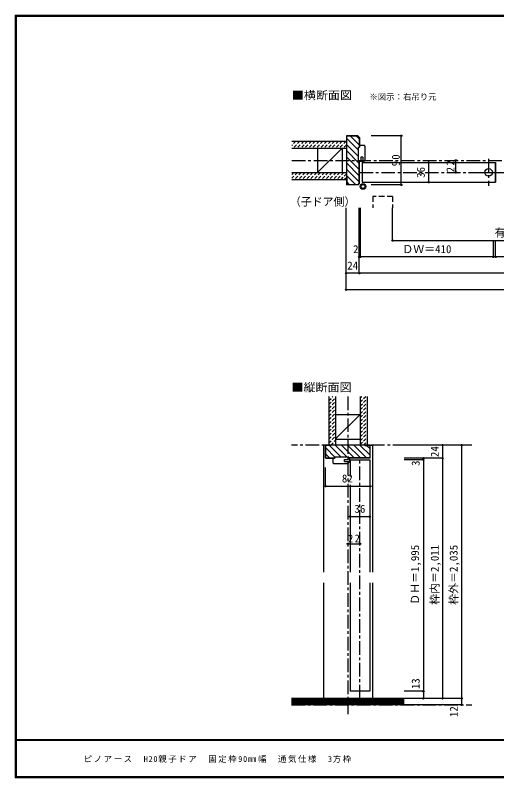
# Model space of a CAD drawing. Units: millimetres at full size, sheet at 1:5. Extents: x -973 to 977, y -718 to 696.
# Drawn here: x -973 to -91, y -701 to 696 of the extents above; entities that cross this region are included whole.
import ezdxf
from ezdxf.enums import TextEntityAlignment as Align

# ---------------------------------------------------------------- set-up
doc = ezdxf.new("R2010")
doc.units = ezdxf.units.MM
doc.header["$LTSCALE"] = 5
doc.header["$PDMODE"] = 32
doc.header["$PDSIZE"] = 2.5
for name, pattern in [('CHAIN1', [8, 5, -1, 1, -1]), ('DASHED1', [1.8, 1.2, -0.6]), ('DASHED2', [3, 2, -1])]:
    doc.linetypes.add(name, pattern=pattern)
for name, color, linetype in [('0-0_補助線', 7, 'Continuous'), ('0-1_通り芯', 7, 'CHAIN1'), ('0-3_仕上げ', 2, 'Continuous'), ('0-4_枠', 3, 'Continuous'), ('0-6_扉', 6, 'Continuous'), ('0-A_文字', 3, 'Continuous'), ('0-B_寸法', 7, 'Continuous'), ('0-C_ハッチ', 4, 'DASHED1'), ('F-1_枠', 6, 'Continuous'), ('F-A_文字', 7, 'Continuous')]:
    doc.layers.add(name, color=color, linetype=linetype)
doc.styles.add('ＭＳ ゴシック', font='')
doc.styles.get('ＭＳ ゴシック').set_extended_font_data('MS Gothic')

# ---------------------------------------------------------------- blocks, each defined once
blk = doc.blocks.new('02')
at = {"layer": '0-0_補助線'}
for p, q in [((-4.998, -10.239), (-4.998, 14.761)), ((5.802, 17.761), (-3.198, 17.761)), ((6.802, 16.761), (6.802, -9.239)), ((-4.998, -10.239), (-0.698, -10.239)), ((2.702, -3.239), (2.702, -10.239)), ((5.802, -10.239), (2.702, -10.239)), ((5.002, -10.239), (4.402, -10.839))]:
    blk.add_line(p, q, dxfattribs=at)
for points in [[(-4.998, 14.761), (-3.198, 14.761), (-3.198, 17.761)], [(-3.469, -10.239), (-2.869, -10.839), (4.402, -10.839)], [(2.702, -3.239), (-0.698, -3.239), (-0.698, -10.239)]]:
    blk.add_lwpolyline(points, dxfattribs=at)
for centre, start, end in [((5.802, 16.761), 0, 90), ((5.802, -9.239), 270, 0)]:
    blk.add_arc(centre, 1, start, end, dxfattribs=at)
blk = doc.blocks.new('11')
at = {"layer": '0-0_補助線'}
for p, q in [((-16.914, -5.816), (-16.914, 3.184)), ((-13.914, 3.184), (-16.914, 3.184)), ((11.086, 4.984), (11.086, 0.684)), ((-15.914, -6.816), (10.086, -6.816)), ((4.086, -2.716), (11.086, -2.716)), ((11.086, -5.816), (11.086, -2.716))]:
    blk.add_line(p, q, dxfattribs=at)
for points in [[(11.086, 4.984), (-13.914, 4.984), (-13.914, 3.184)], [(4.086, -2.716), (4.086, 0.684), (11.086, 0.684)]]:
    blk.add_lwpolyline(points, dxfattribs=at)
for centre, radius, start, end in [((9.605, -0.78), 4.487, 289.27145, 70.72856), ((9.605, -0.78), 3.887, 292.39487, 67.60513), ((-15.914, -5.816), 1, 180, 270), ((10.086, -5.816), 1, 270, 0)]:
    blk.add_arc(centre, radius, start, end, dxfattribs=at)

msp = doc.modelspace()

# ---------------------------------------------------------------- linework, layer by layer
at = {"layer": '0-0_補助線', "color": 3}
for p, q in [((-342.347, 428.498), (-344.348, 428.498)), ((-322.643, -91.5), (-404.643, -91.5)), ((-404.143, -114.586), (-404.143, -92)), ((-394.643, -92), (-404.143, -92)), ((-394.643, -92), (-394.643, -91.5)), ((-332.643, -92), (-332.643, -91.5)), ((-332.643, -92), (-323.143, -92)), ((-323.143, -114.586), (-323.143, -92)), ((-403.729, -115), (-404.143, -114.586)), ((-403.936, -115.5), (-388.141, -115.5)), ((-403.729, -115), (-388.141, -115)), ((-388.141, -113.499), (-388.141, -115.5)), ((-362.141, -113.499), (-388.141, -113.499)), ((-362.141, -115.5), (-362.141, -113.499)), ((-323.557, -115), (-362.141, -115)), ((-323.35, -115.5), (-362.141, -115.5)), ((-323.557, -115), (-323.143, -114.586))]:
    msp.add_line(p, q, dxfattribs=at)
at = {"layer": '0-0_補助線', "color": 4}
for p, q in [((-404.143, -96.784), (-387.428, -113.499)), ((-397.613, -92), (-376.114, -113.499)), ((-386.8, -91.5), (-364.801, -113.499)), ((-375.485, -91.5), (-351.986, -115)), ((-364.172, -91.5), (-340.672, -115)), ((-352.858, -91.5), (-329.358, -115)), ((-341.545, -91.5), (-323.143, -109.902)), ((-329.731, -92), (-323.143, -98.588)), ((-404.143, -108.098), (-397.241, -115))]:
    msp.add_line(p, q, dxfattribs=at)
at = {"layer": '0-0_補助線', "color": 6}
msp.add_line((-359.643, -118.5), (-323.643, -118.5), dxfattribs=at)
at = {"layer": '0-0_補助線', "color": 3}
for points in [[(-344.348, 428.498), (-344.348, 454.498), (-342.347, 454.498)], [(-403.936, -115.5), (-404.643, -114.793), (-404.643, -91.5)], [(-323.35, -115.5), (-322.643, -114.793), (-322.643, -91.5)]]:
    msp.add_lwpolyline(points, dxfattribs=at)
at = {"layer": '0-0_補助線'}
for radius in [5, 3.5]:
    msp.add_circle((-335.883, 382.13), radius, dxfattribs=at)
at = {"layer": '0-1_通り芯', "color": 4}
for p, q in [((-466.347, 430), (469.653, 430)), ((-342.347, 408), (345.653, 408)), ((-363.643, -2.5), (-363.643, -584.448)), ((-136.286, -91.5), (-467, -91.5)), ((-341.643, -555.5), (-341.643, -115.5)), ((-467, -567.5), (-136.286, -567.5))]:
    msp.add_line(p, q, dxfattribs=at)
at = {"layer": '0-1_通り芯', "color": 4, "linetype": 'Continuous'}
for p, q in [((-165.889, 408), (-165.889, 430)), ((-363.643, -272.382), (-341.643, -272.382))]:
    msp.add_line(p, q, dxfattribs=at)
at = {"layer": '0-1_通り芯'}
for p, q in [((-105.884, 432.796), (-105.884, 383.563)), ((-126.419, 408), (-84.633, 408))]:
    msp.add_line(p, q, dxfattribs=at)
at = {"layer": '0-1_通り芯', "linetype": 'Continuous'}
msp.add_circle((-105.884, 408), 7, dxfattribs=at)
at = {"layer": '0-1_通り芯'}
for p in [(-165.889, 430), (-165.889, 408), (-363.643, -272.382), (-341.643, -272.382)]:
    msp.add_point(p, dxfattribs=at)
at = {"layer": '0-3_仕上げ'}
for p, q in [((-466.347, 465), (-366.347, 465)), ((-466.347, 452.5), (-366.347, 452.5)), ((-466.347, 407.5), (-366.347, 407.5)), ((-466.347, 395), (-366.347, 395)), ((-398.643, -2.5), (-398.643, -91.5)), ((-386.143, -2.5), (-386.143, -91.5)), ((-341.143, -2.5), (-341.143, -91.5)), ((-328.643, -2.5), (-328.643, -91.5)), ((-260.286, -555.5), (-467, -555.5)), ((-260.286, -567.5), (-467, -567.5))]:
    msp.add_line(p, q, dxfattribs=at)
at = {"layer": '0-3_仕上げ', "color": 7}
for p, q in [((-374.347, 452.5), (-419.347, 407.5)), ((-386.143, -79.928), (-341.143, -35.5)), ((-260.286, -557), (-467, -557)), ((-260.286, -558.5), (-467, -558.5)), ((-260.286, -560), (-467, -560)), ((-260.286, -561.5), (-467, -561.5)), ((-260.286, -563), (-467, -563)), ((-260.286, -564.5), (-467, -564.5)), ((-260.286, -566), (-467, -566))]:
    msp.add_line(p, q, dxfattribs=at)
at = {"layer": '0-3_仕上げ', "color": 3}
for p, q in [((-419.347, 452.5), (-419.347, 407.5)), ((-374.347, 452.5), (-374.347, 407.5)), ((-386.143, -35.5), (-341.143, -35.5)), ((-386.143, -80.5), (-341.143, -80.5))]:
    msp.add_line(p, q, dxfattribs=at)
at = {"layer": '0-4_枠'}
for p, q in [((-345.175, 475), (-342.347, 472.172)), ((-345.383, 474.5), (-365.847, 474.5)), ((-365.847, 460), (-365.847, 474.5)), ((-345.383, 474.5), (-342.847, 471.964)), ((-342.847, 471.964), (-342.847, 454.5)), ((-342.347, 472.172), (-342.347, 454.5)), ((-365.847, 460), (-366.347, 460)), ((-342.847, 388.036), (-342.847, 428.5)), ((-342.347, 387.828), (-342.347, 428.5)), ((-365.847, 400), (-366.347, 400)), ((-365.847, 400), (-365.847, 385.5)), ((-345.382, 385.5), (-365.847, 385.5)), ((-342.847, 388.036), (-345.382, 385.5))]:
    msp.add_line(p, q, dxfattribs=at)
at = {"layer": '0-4_枠', "color": 4}
for p, q in [((-322.643, -91.5), (-318.643, -91.5)), ((-318.643, -91.5), (-318.643, -324)), ((-408.643, -344), (-408.643, -555.5)), ((-318.643, -344), (-318.643, -555.5))]:
    msp.add_line(p, q, dxfattribs=at)
at = {"layer": '0-4_枠'}
for points in [[(-345.175, 475), (-366.347, 475), (-366.347, 385)], [(-342.347, 387.828), (-345.175, 385), (-366.347, 385)]]:
    msp.add_lwpolyline(points, dxfattribs=at)
at = {"layer": '0-4_枠', "color": 4}
msp.add_lwpolyline([(-404.643, -91.5), (-408.643, -91.5), (-408.643, -324)], dxfattribs=at)
at = {"layer": '0-6_扉'}
for p, q in [((-337.347, 426), (-337.347, 390)), ((-337.347, 426), (-93.384, 426)), ((-93.384, 426), (-93.384, 390)), ((-359.643, -118.5), (-359.643, -149.19)), ((-323.643, -118.5), (-323.643, -324)), ((-359.643, -164.422), (-359.643, -324)), ((-359.643, -344), (-359.643, -542.5)), ((-323.643, -344), (-323.643, -542.5)), ((-323.643, -542.5), (-359.643, -542.5))]:
    msp.add_line(p, q, dxfattribs=at)
at = {"layer": '0-6_扉', "linetype": 'DASHED2'}
msp.add_line((-281.852, 363.881), (-281.852, 343.157), dxfattribs=at)
at = {"layer": '0-6_扉'}
msp.add_lwpolyline([(-337.347, 390), (-93.384, 390), (-93.384, 426)], dxfattribs=at)
at = {"layer": '0-6_扉', "linetype": 'DASHED2'}
msp.add_lwpolyline([(-281.852, 363.881), (-317.852, 363.881), (-317.852, 343.157)], dxfattribs=at)
at = {"layer": '0-B_寸法', "color": 4}
for p, q in [((-265.889, 475), (-321.115, 475)), ((-265.889, 385), (-265.889, 475)), ((-215.889, 426), (-215.889, 390)), ((-265.889, 385), (-321.115, 385)), ((-366.847, 193.157), (-366.847, 343.157)), ((-342.847, 223.157), (-342.847, 343.157)), ((-340.847, 253.157), (-340.847, 343.157)), ((-281.852, 283.157), (-281.852, 343.157)), ((-281.852, 283.157), (282.158, 283.157)), ((-96.884, 253.157), (-96.884, 283.157)), ((-92.884, 253.157), (-92.884, 283.157)), ((342.153, 253.157), (-342.847, 253.157)), ((366.153, 223.157), (-366.847, 223.157)), ((366.153, 193.157), (-366.847, 193.157)), ((-155.286, -91.5), (-260.286, -91.5)), ((-190.286, -91.5), (-190.286, -555.5)), ((-190.286, -115.5), (-260.286, -115.5)), ((-225.286, -118.5), (-260.286, -118.5)), ((-225.286, -115.5), (-225.286, -555.5)), ((-404.643, -166.922), (-404.643, -132.4)), ((-322.643, -166.922), (-322.643, -132.4)), ((-404.643, -166.922), (-322.643, -166.922)), ((-359.643, -222.382), (-323.643, -222.382)), ((-225.286, -542.5), (-260.286, -542.5)), ((-155.286, -555.5), (-260.286, -555.5))]:
    msp.add_line(p, q, dxfattribs=at)
msp.add_lwpolyline([(-155.286, -91.5), (-155.286, -567.5), (-260.286, -567.5)], dxfattribs=at)
at = {"layer": '0-B_寸法'}
for p in [(-265.889, 475), (-215.889, 426), (-215.889, 390), (-265.889, 385), (-281.852, 283.157), (-342.847, 253.157), (-340.847, 253.157), (-96.884, 253.157), (-92.884, 253.157), (-366.847, 223.157), (-342.847, 223.157), (-366.847, 193.157), (-190.286, -91.5), (-155.286, -91.5), (-225.286, -115.5), (-225.286, -118.5), (-190.286, -115.5), (-404.643, -166.922), (-322.643, -166.922), (-359.643, -222.382), (-323.643, -222.382), (-225.286, -542.5), (-225.286, -555.5), (-190.286, -555.5), (-155.286, -555.5), (-155.286, -567.5)]:
    msp.add_point(p, dxfattribs=at)
at = {"layer": '0-C_ハッチ'}
for p, q in [((-458.878, 465), (-466.347, 457.531)), ((-465.949, 465), (-466.347, 464.602)), ((-451.807, 465), (-464.307, 452.5)), ((-444.736, 465), (-457.236, 452.5)), ((-437.665, 465), (-450.165, 452.5)), ((-430.594, 465), (-443.094, 452.5)), ((-423.523, 465), (-436.023, 452.5)), ((-416.452, 465), (-428.952, 452.5)), ((-409.381, 465), (-421.881, 452.5)), ((-402.31, 465), (-414.81, 452.5)), ((-395.239, 465), (-407.739, 452.5)), ((-388.168, 465), (-400.668, 452.5)), ((-381.096, 465), (-393.596, 452.5)), ((-374.025, 465), (-386.525, 452.5)), ((-366.954, 465), (-379.454, 452.5)), ((-366.347, 458.536), (-372.383, 452.5)), ((-456.17, 407.5), (-466.347, 397.323)), ((-463.241, 407.5), (-466.347, 404.394)), ((-449.099, 407.5), (-461.599, 395)), ((-442.028, 407.5), (-454.528, 395)), ((-434.957, 407.5), (-447.457, 395)), ((-427.886, 407.5), (-440.386, 395)), ((-420.815, 407.5), (-433.315, 395)), ((-413.744, 407.5), (-426.244, 395)), ((-406.673, 407.5), (-419.173, 395)), ((-399.601, 407.5), (-412.101, 395)), ((-392.53, 407.5), (-405.03, 395)), ((-385.459, 407.5), (-397.959, 395)), ((-378.388, 407.5), (-390.888, 395)), ((-371.317, 407.5), (-383.817, 395)), ((-366.347, 405.399), (-376.746, 395)), ((-366.347, 398.328), (-369.675, 395)), ((-398.643, -10.111), (-391.032, -2.5)), ((-398.643, -3.04), (-398.103, -2.5)), ((-398.643, -17.182), (-386.143, -4.682)), ((-398.643, -24.253), (-386.143, -11.753)), ((-341.143, -12.819), (-330.824, -2.5)), ((-341.143, -5.748), (-337.895, -2.5)), ((-341.143, -19.89), (-328.643, -7.39)), ((-398.643, -31.324), (-386.143, -18.824)), ((-398.643, -38.395), (-386.143, -25.895)), ((-341.143, -26.961), (-328.643, -14.461)), ((-341.143, -34.032), (-328.643, -21.532)), ((-398.643, -45.466), (-386.143, -32.966)), ((-398.643, -52.537), (-386.143, -40.037)), ((-341.143, -41.103), (-328.643, -28.603)), ((-341.143, -48.174), (-328.643, -35.674)), ((-398.643, -59.608), (-386.143, -47.108)), ((-398.643, -66.679), (-386.143, -54.179)), ((-341.143, -55.246), (-328.643, -42.746)), ((-341.143, -62.317), (-328.643, -49.817)), ((-398.643, -73.751), (-386.143, -61.251)), ((-398.321, -80.5), (-386.143, -68.322)), ((-341.143, -69.388), (-328.643, -56.888)), ((-341.143, -76.459), (-328.643, -63.959)), ((-398.643, -87.893), (-386.143, -75.393)), ((-395.179, -91.5), (-386.143, -82.464)), ((-341.143, -83.53), (-328.643, -71.03)), ((-341.143, -90.601), (-328.643, -78.101)), ((-334.971, -91.5), (-328.643, -85.172))]:
    msp.add_line(p, q, dxfattribs=at)
at = {"layer": '0-C_ハッチ', "linetype": 'Continuous'}
for p, q in [((-365.847, 469.97), (-344.348, 448.471)), ((-359.063, 474.5), (-342.847, 458.284)), ((-347.749, 474.5), (-342.847, 469.598)), ((-366.347, 459.157), (-344.348, 437.158)), ((-366.347, 447.842), (-342.847, 424.343)), ((-366.347, 436.529), (-342.847, 413.029)), ((-366.347, 425.216), (-342.847, 401.716)), ((-347.004, 428.5), (-342.847, 424.343)), ((-366.347, 413.902), (-342.847, 390.402)), ((-366.347, 402.588), (-349.259, 385.5)), ((-365.847, 390.775), (-360.572, 385.5))]:
    msp.add_line(p, q, dxfattribs=at)
at = {"layer": 'F-1_枠'}
for p, q in [((-973.347, 695.833), (-973.347, -700.833)), ((-973.347, 695.833), (976.653, 695.833)), ((-973.347, 695), (976.653, 695)), ((-973.347, 694.167), (976.653, 694.167)), ((-972.514, 695.833), (-972.514, -700.833)), ((-971.68, 695.833), (-971.68, -700.833)), ((976.653, -631.667), (-973.347, -631.667)), ((976.653, -632.5), (-973.347, -632.5)), ((976.653, -699.167), (-973.347, -699.167)), ((976.653, -700), (-973.347, -700)), ((976.653, -700.833), (-973.347, -700.833))]:
    msp.add_line(p, q, dxfattribs=at)

# ---------------------------------------------------------------- block references
at = {"layer": '0-0_補助線'}
for name, p in [('02', (-339.149, 439.237)), ('11', (-373.727, -118.684))]:
    msp.add_blockref(name, p, dxfattribs=at)

# ---------------------------------------------------------------- texts
at = {"layer": '0-1_通り芯', "insert": (-168.389, 408.375), "char_height": 14.66, "attachment_point": 7, "rotation": 90, "style": 'ＭＳ ゴシック'}
msp.add_mtext('\\T1.27;\\W0.95;22', dxfattribs=at)
at = {"layer": '0-1_通り芯', "insert": (-363.268, -269.882), "char_height": 14.66, "attachment_point": 7, "style": 'ＭＳ ゴシック'}
msp.add_mtext('\\T1.27;\\W0.95;22', dxfattribs=at)
at = {"layer": '0-A_文字', "color": 7, "style": 'ＭＳ ゴシック', "width": 1.1}
for s, p in [('■横断面図', (-466.347, 537.5)), ('■縦断面図', (-467, 2.5))]:
    msp.add_text(s, height=14.66, dxfattribs=at).set_placement(p, align=Align.BOTTOM_LEFT)
at = {"layer": '0-A_文字', "color": 7, "style": 'ＭＳ ゴシック'}
for s, height, p in [('※図示：右吊り元', 11, (-324.337, 537.5)), ('（子ドア側）', 14.66, (-470, 342.5))]:
    msp.add_text(s, height=height, dxfattribs=at).set_placement(p, align=Align.BOTTOM_LEFT)
at = {"layer": '0-B_寸法', "style": 'ＭＳ ゴシック'}
for s, p in [('36', (-218.389, 398)), ('24', (-192.786, -113.5)), ('3', (-227.786, -129.75)), ('ＤＨ＝1,995', (-228.881, -384)), ('枠内＝2,011', (-192.786, -384)), ('枠外＝2,035', (-158.186, -384)), ('13', (-227.786, -538.6)), ('12', (-157.786, -589.778))]:
    msp.add_text(s, height=14.66, rotation=90, dxfattribs=at).set_placement(p, align=Align.BOTTOM_LEFT)
for s, p in [('有効開口寸法＝1,021', (-94.847, 285.657)), ('2', (-354.169, 255.657)), ('ＤＷ＝410', (-263.865, 255.657)), ('24', (-364.847, 225.657)), ('82', (-374.643, -164.422)), ('36', (-351.643, -219.882))]:
    msp.add_text(s, height=14.66, dxfattribs=at).set_placement(p, align=Align.BOTTOM_LEFT)
at = {"layer": '0-B_寸法', "insert": (-268.389, 419.375), "char_height": 14.66, "attachment_point": 7, "rotation": 90, "style": 'ＭＳ ゴシック'}
msp.add_mtext('\\T1.27;\\W0.95;90', dxfattribs=at)
at = {"layer": 'F-A_文字', "insert": (-847.938, -673.333), "char_height": 11, "attachment_point": 7, "style": 'ＭＳ ゴシック'}
msp.add_mtext('\\T1.19;ピノアース\u3000H20親子ドア\u3000固定枠90㎜幅\u3000通気仕様\u30003方枠', dxfattribs=at)

doc.saveas('drawing.dxf')
